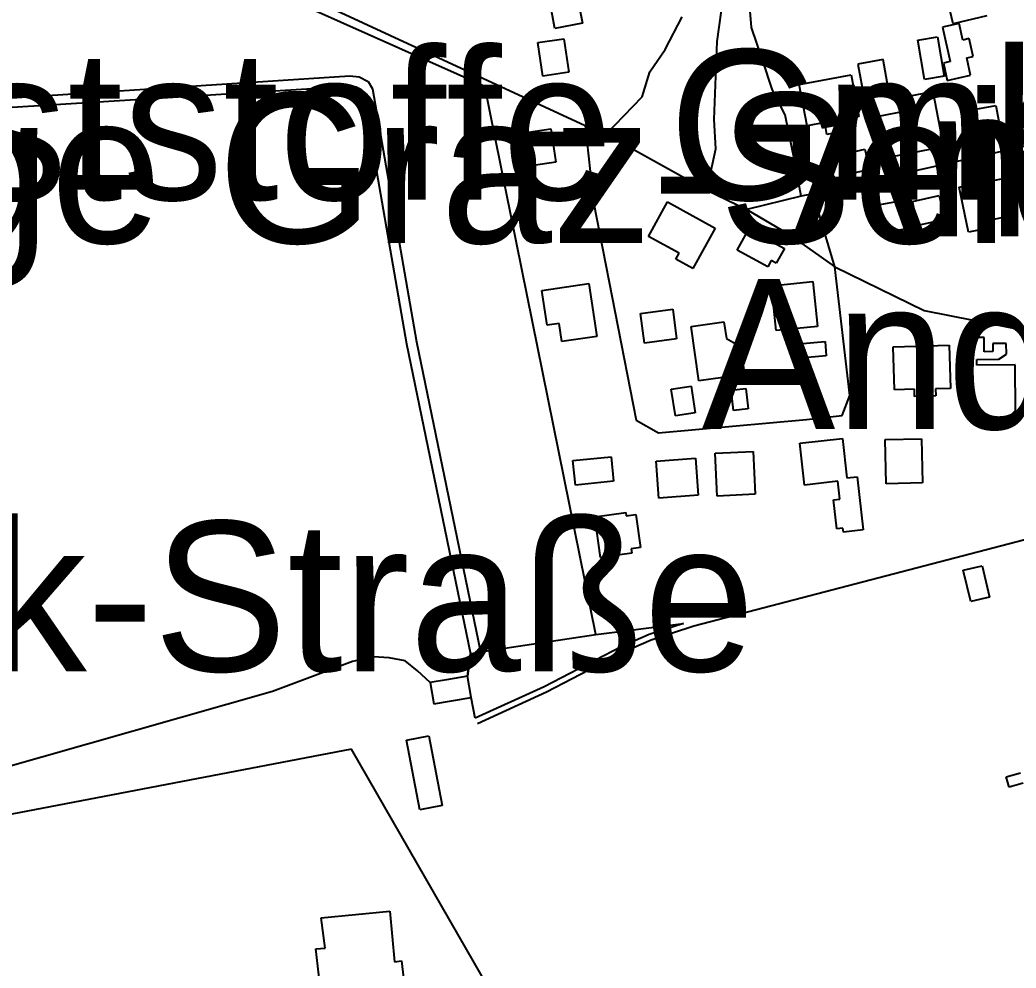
# Model space of a CAD drawing. Extents: x -3657 to 4700, y -7332 to 8131.
# Drawn here: x -1333.8 to -1045.3, y 1622.6 to 1897 of the extents above; entities that cross this region are included whole.
import ezdxf

# ---------------------------------------------------------------- set-up
doc = ezdxf.new("R2010")
doc.units = 0
for name, color, linetype in [('OSM_BUILDING_DETACHED', 9, 'CONTINUOUS'), ('OSM_BUILDING_GARAGE', 9, 'CONTINUOUS'), ('OSM_BUILDING_HOUSE', 9, 'CONTINUOUS'), ('OSM_BUILDING_YES', 9, 'CONTINUOUS'), ('OSM_HIGHWAY_LIVING_STREET', 8, 'CONTINUOUS'), ('OSM_HIGHWAY_PATH', 8, 'CONTINUOUS'), ('OSM_HIGHWAY_RESIDENTIAL', 8, 'CONTINUOUS'), ('OSM_LABELS', 8, 'CONTINUOUS'), ('OSM_LANDUSE_FARMLAND', 3, 'CONTINUOUS'), ('OSM_LANDUSE_MEADOW', 3, 'CONTINUOUS'), ('OSM_LANDUSE_QUARRY', 3, 'CONTINUOUS')]:
    doc.layers.add(name, color=color, linetype=linetype)

msp = doc.modelspace()

# ---------------------------------------------------------------- linework, layer by layer
at = {"layer": 'OSM_BUILDING_DETACHED'}
for p, q in [((-1191.023388, 1863.820895), (-1179.965243, 1865.45546)), ((-1189.597509, 1854.213653), (-1191.023388, 1863.820895)), ((-1179.965243, 1865.45546), (-1178.539364, 1855.848218)), ((-1178.539364, 1855.848218), (-1189.597509, 1854.213653))]:
    msp.add_line(p, q, dxfattribs=at)
at = {"layer": 'OSM_BUILDING_GARAGE'}
for p, q in [((-1108.178316, 1803.186301), (-1100.593855, 1803.87571)), ((-1107.814262, 1799.094328), (-1108.178316, 1803.186301)), ((-1100.593855, 1803.87571), (-1100.229801, 1799.772617)), ((-1100.229801, 1799.772617), (-1107.814262, 1799.094328)), ((-1145.099474, 1790.154256), (-1139.358037, 1791.021576)), ((-1143.931467, 1782.426208), (-1145.099474, 1790.154256)), ((-1139.358037, 1791.021576), (-1138.182445, 1783.293529)), ((-1138.182445, 1783.293529), (-1143.931467, 1782.426208))]:
    msp.add_line(p, q, dxfattribs=at)
at = {"layer": 'OSM_BUILDING_HOUSE'}
for p, q in [((-1076.922751, 1874.829192), (-1069.40655, 1876.296965)), ((-1069.40655, 1876.296965), (-1066.258998, 1860.296015)), ((-1076.141552, 1870.859533), (-1076.922751, 1874.829192)), ((-1086.024105, 1868.913622), (-1076.141552, 1870.859533)), ((-1060.077662, 1870.559307), (-1051.143167, 1872.204992)), ((-1058.462172, 1861.774908), (-1060.077662, 1870.559307)), ((-1051.143167, 1872.204992), (-1049.520092, 1863.420593)), ((-1083.657753, 1856.871212), (-1086.024105, 1868.913622)), ((-1049.520092, 1863.420593), (-1058.462172, 1861.774908)), ((-1066.258998, 1860.296015), (-1083.657753, 1856.871212)), ((-1061.693153, 1848.531592), (-1048.503774, 1851.20027)), ((-1048.503774, 1851.20027), (-1046.296696, 1840.336526)), ((-1059.061345, 1835.544025), (-1061.693153, 1848.531592)), ((-1151.690371, 1834.332), (-1146.191637, 1844.328424)), ((-1146.191637, 1844.328424), (-1132.372748, 1836.73381)), ((-1085.151892, 1843.449984), (-1076.558697, 1845.040071)), ((-1076.558697, 1845.040071), (-1075.049389, 1836.878364)), ((-1083.642584, 1835.288276), (-1085.151892, 1843.449984)), ((-1046.296696, 1840.336526), (-1052.660059, 1839.046665)), ((-1052.660059, 1839.046665), (-1052.227745, 1836.922842)), ((-1132.372748, 1836.73381), (-1138.834709, 1824.991626)), ((-1075.049389, 1836.878364), (-1083.642584, 1835.288276)), ((-1052.227745, 1836.922842), (-1059.061345, 1835.544025)), ((-1142.839305, 1829.472782), (-1151.690371, 1834.332)), ((-1143.802531, 1827.715902), (-1142.839305, 1829.472782)), ((-1138.834709, 1824.991626), (-1143.802531, 1827.715902)), ((-1182.589467, 1818.631276), (-1168.975359, 1820.655024)), ((-1168.975359, 1820.655024), (-1166.70002, 1805.376841)), ((-1116.058572, 1820.065691), (-1104.082707, 1821.299955)), ((-1104.082707, 1821.299955), (-1102.740258, 1808.279029)), ((-1181.102912, 1808.623733), (-1182.589467, 1818.631276)), ((-1114.716122, 1807.044765), (-1116.058572, 1820.065691)), ((-1177.568553, 1809.146349), (-1181.102912, 1808.623733)), ((-1176.787354, 1803.87571), (-1177.568553, 1809.146349)), ((-1102.740258, 1808.279029), (-1114.716122, 1807.044765)), ((-1166.70002, 1805.376841), (-1176.787354, 1803.87571)), ((-1080.843918, 1802.374578), (-1064.628339, 1802.841597)), ((-1080.479863, 1789.898507), (-1080.843918, 1802.374578)), ((-1064.628339, 1802.841597), (-1064.271869, 1790.343287)), ((-1074.708088, 1790.0653), (-1080.479863, 1789.898507)), ((-1074.647413, 1787.997074), (-1074.708088, 1790.0653)), ((-1064.271869, 1790.343287), (-1068.572259, 1790.220973)), ((-1068.572259, 1790.220973), (-1068.511583, 1788.174986)), ((-1068.511583, 1788.174986), (-1074.647413, 1787.997074))]:
    msp.add_line(p, q, dxfattribs=at)
at = {"layer": 'OSM_BUILDING_YES'}
for p, q in [((-1172.68416, 1905.463395), (-1170.871474, 1896.056304)), ((-1178.804821, 1894.521814), (-1180.617507, 1903.940024)), ((-1063.505839, 1895.845033), (-1065.068238, 1902.361056)), ((-1170.871474, 1896.056304), (-1178.804821, 1894.521814)), ((-1061.753828, 1895.92287), (-1066.592715, 1894.844279)), ((-1053.744637, 1898.180127), (-1063.505839, 1895.845033)), ((-1060.692004, 1891.152607), (-1061.753828, 1895.92287)), ((-1066.592715, 1894.844279), (-1064.385636, 1884.925692)), ((-1183.772643, 1890.418721), (-1176.218519, 1891.53067)), ((-1182.346764, 1880.755882), (-1183.772643, 1890.418721)), ((-1176.218519, 1891.53067), (-1174.79264, 1881.867831)), ((-1073.744862, 1891.10813), (-1068.011009, 1892.097764)), ((-1071.795655, 1879.766247), (-1073.744862, 1891.10813)), ((-1068.011009, 1892.097764), (-1066.061802, 1880.744762)), ((-1058.811057, 1891.575148), (-1060.692004, 1891.152607)), ((-1057.665804, 1886.449062), (-1058.811057, 1891.575148)), ((-1083.786689, 1885.537264), (-1091.08294, 1884.202925)), ((-1091.08294, 1884.202925), (-1089.270254, 1874.328815)), ((-1081.966418, 1875.674274), (-1083.786689, 1885.537264)), ((-1064.385636, 1884.925692), (-1066.281752, 1884.503151)), ((-1066.281752, 1884.503151), (-1065.166836, 1879.499379)), ((-1059.539166, 1886.037641), (-1057.665804, 1886.449062)), ((-1058.42425, 1880.989391), (-1059.539166, 1886.037641)), ((-1174.79264, 1881.867831), (-1182.346764, 1880.755882)), ((-1108.041796, 1878.309593), (-1093.024563, 1881.122825)), ((-1093.024563, 1881.122825), (-1090.756809, 1869.047056)), ((-1065.166836, 1879.499379), (-1058.42425, 1880.989391)), ((-1105.796795, 1866.3339), (-1108.041796, 1878.309593)), ((-1066.061802, 1880.744762), (-1071.795655, 1879.766247)), ((-1089.270254, 1874.328815), (-1081.966418, 1875.674274)), ((-1100.684868, 1867.290176), (-1105.796795, 1866.3339)), ((-1100.040189, 1863.843134), (-1100.684868, 1867.290176)), ((-1090.756809, 1869.047056), (-1095.049614, 1868.246453)), ((-1095.049614, 1868.246453), (-1094.427688, 1864.899485)), ((-1094.427688, 1864.899485), (-1100.040189, 1863.843134)), ((-1096.179698, 1857.972041), (-1089.04272, 1859.606607)), ((-1094.829664, 1852.07871), (-1096.179698, 1857.972041)), ((-1089.04272, 1859.606607), (-1087.700271, 1853.713276)), ((-1087.700271, 1853.713276), (-1094.829664, 1852.07871)), ((-1075.284507, 1844.472977), (-1067.578695, 1846.196499)), ((-1073.729693, 1837.478816), (-1075.284507, 1844.472977)), ((-1067.578695, 1846.196499), (-1066.016296, 1839.191218)), ((-1066.016296, 1839.191218), (-1073.729693, 1837.478816)), ((-1125.994216, 1830.351222), (-1122.672222, 1836.444704)), ((-1122.672222, 1836.444704), (-1112.372523, 1830.851599)), ((-1117.181072, 1825.55872), (-1125.994216, 1830.351222)), ((-1112.372523, 1830.851599), (-1114.700953, 1826.581714)), ((-1116.179923, 1827.382317), (-1117.181072, 1825.55872)), ((-1114.700953, 1826.581714), (-1116.179923, 1827.382317)), ((-1153.980879, 1812.015178), (-1144.697498, 1813.227203)), ((-1152.858378, 1803.442049), (-1153.980879, 1812.015178)), ((-1144.697498, 1813.227203), (-1143.574998, 1804.654074)), ((-1139.388375, 1808.223431), (-1129.847122, 1809.580009)), ((-1129.847122, 1809.580009), (-1129.164521, 1804.765269)), ((-1137.158543, 1792.511588), (-1139.388375, 1808.223431)), ((-1143.574998, 1804.654074), (-1152.858378, 1803.442049)), ((-1129.164521, 1804.765269), (-1125.076496, 1802.430176)), ((-1054.503083, 1805.098854), (-1060.949875, 1805.032137)), ((-1060.949875, 1805.032137), (-1060.805771, 1792.289198)), ((-1054.457576, 1800.940163), (-1054.503083, 1805.098854)), ((-1048.109382, 1803.353093), (-1052.022964, 1803.308615)), ((-1052.022964, 1803.308615), (-1051.992627, 1800.973522)), ((-1048.07146, 1800.206277), (-1048.109382, 1803.353093)), ((-1125.076496, 1802.430176), (-1123.931243, 1794.379663)), ((-1051.992627, 1800.973522), (-1054.457576, 1800.940163)), ((-1056.641901, 1798.738504), (-1050.293707, 1798.805221)), ((-1056.626732, 1797.014983), (-1056.641901, 1798.738504)), ((-1050.293707, 1798.805221), (-1048.07146, 1800.206277)), ((-1045.530665, 1797.137297), (-1056.626732, 1797.014983)), ((-1045.386561, 1783.971818), (-1045.530665, 1797.137297)), ((-1123.931243, 1794.379663), (-1137.158543, 1792.511588)), ((-1060.805771, 1792.289198), (-1058.682121, 1792.311437)), ((-1058.682121, 1792.311437), (-1058.591108, 1784.327641)), ((-1127.731058, 1789.854029), (-1123.498928, 1790.28769)), ((-1127.116716, 1783.949579), (-1127.731058, 1789.854029)), ((-1123.498928, 1790.28769), (-1122.884587, 1784.394358)), ((-1122.884587, 1784.394358), (-1127.116716, 1783.949579)), ((-1058.591108, 1784.327641), (-1054.154198, 1779.53514)), ((-1049.709704, 1779.53514), (-1045.386561, 1783.971818)), ((-1054.154198, 1779.53514), (-1049.709704, 1779.53514)), ((-1107.91286, 1774.475771), (-1095.504681, 1775.843469)), ((-1106.577995, 1762.366643), (-1107.91286, 1774.475771)), ((-1095.504681, 1775.843469), (-1094.245661, 1764.41263)), ((-1083.172347, 1775.509884), (-1072.629946, 1775.765632)), ((-1082.868969, 1762.700228), (-1083.172347, 1775.509884)), ((-1072.629946, 1775.765632), (-1072.318983, 1762.955977)), ((-1132.403086, 1771.551344), (-1121.443539, 1772.08508)), ((-1131.796329, 1759.141991), (-1132.403086, 1771.551344)), ((-1121.443539, 1772.08508), (-1120.836782, 1759.675726)), ((-1173.60188, 1769.416402), (-1162.513398, 1770.528351)), ((-1172.888941, 1762.366643), (-1173.60188, 1769.416402)), ((-1162.513398, 1770.528351), (-1161.800458, 1763.478593)), ((-1149.490877, 1769.316326), (-1138.099016, 1770.128049)), ((-1148.732431, 1758.597135), (-1149.490877, 1769.316326)), ((-1138.099016, 1770.128049), (-1137.332986, 1759.408858)), ((-1161.800458, 1763.478593), (-1172.888941, 1762.366643)), ((-1096.854715, 1763.434115), (-1106.577995, 1762.366643)), ((-1096.278296, 1758.263551), (-1096.854715, 1763.434115)), ((-1094.245661, 1764.41263), (-1091.242214, 1764.735095)), ((-1091.242214, 1764.735095), (-1089.550879, 1749.390196)), ((-1072.318983, 1762.955977), (-1082.868969, 1762.700228)), ((-1137.332986, 1759.408858), (-1148.732431, 1758.597135)), ((-1120.836782, 1759.675726), (-1131.796329, 1759.141991)), ((-1098.136489, 1758.05228), (-1096.278296, 1758.263551)), ((-1097.211185, 1749.690422), (-1098.136489, 1758.05228)), ((-1167.284024, 1753.159704), (-1158.281268, 1754.449565)), ((-1158.281268, 1754.449565), (-1158.144748, 1753.471049)), ((-1165.585104, 1741.361922), (-1167.284024, 1753.159704)), ((-1158.144748, 1753.471049), (-1155.421926, 1753.860232)), ((-1155.421926, 1753.860232), (-1154.049139, 1744.308587)), ((-1095.406083, 1749.890573), (-1097.211185, 1749.690422)), ((-1095.284732, 1748.767504), (-1095.406083, 1749.890573)), ((-1089.550879, 1749.390196), (-1095.284732, 1748.767504)), ((-1156.559595, 1742.651783), (-1165.585104, 1741.361922)), ((-1154.049139, 1744.308587), (-1156.741622, 1743.919405)), ((-1156.741622, 1743.919405), (-1156.559595, 1742.651783)), ((-1060.555483, 1737.692489), (-1055.071918, 1738.99347)), ((-1058.401496, 1728.630103), (-1060.555483, 1737.692489)), ((-1055.071918, 1738.99347), (-1052.917931, 1729.931083)), ((-1052.917931, 1729.931083), (-1058.401496, 1728.630103)), ((-1210.21966, 1705.968577), (-1214.899272, 1705.179093)), ((-1214.899272, 1705.179093), (-1213.860201, 1699.007774)), ((-1204.091415, 1706.99157), (-1210.21966, 1705.968577)), ((-1203.059928, 1700.820252), (-1204.091415, 1706.99157)), ((-1213.860201, 1699.007774), (-1203.059928, 1700.820252)), ((-1221.839054, 1688.477615), (-1215.369509, 1689.734117)), ((-1217.910303, 1668.340213), (-1221.839054, 1688.477615)), ((-1215.369509, 1689.734117), (-1211.448342, 1669.596716)), ((-1048.086629, 1677.891858), (-1043.99102, 1679.026046)), ((-1047.267507, 1674.945192), (-1048.086629, 1677.891858)), ((-1043.179482, 1676.07938), (-1047.267507, 1674.945192)), ((-1211.448342, 1669.596716), (-1217.910303, 1668.340213)), ((-1246.496138, 1637.08332), (-1226.655187, 1639.018111)), ((-1226.655187, 1639.018111), (-1225.236893, 1624.373739)), ((-1245.373638, 1628.332279), (-1246.496138, 1637.08332)), ((-1248.020615, 1628.132128), (-1245.373638, 1628.332279)), ((-1243.492692, 1587.679414), (-1248.020615, 1628.132128)), ((-1225.236893, 1624.373739), (-1223.196673, 1624.673966)), ((-1223.196673, 1624.673966), (-1219.131402, 1590.003388))]:
    msp.add_line(p, q, dxfattribs=at)
at = {"layer": 'OSM_HIGHWAY_LIVING_STREET'}
for p, q in [((-1097.719344, 1825.480884), (-1071.848746, 1812.84914)), ((-1071.848746, 1812.84914), (-1042.011475, 1806.989168))]:
    msp.add_line(p, q, dxfattribs=at)
at = {"layer": 'OSM_HIGHWAY_PATH'}
for p, q in [((-1131.834251, 1890.752306), (-1129.67268, 1905.908174)), ((-1121.928945, 1894.777562), (-1122.56604, 1903.050465)), ((-1146.912161, 1888.47281), (-1141.944338, 1897.90214)), ((-1118.743471, 1885.470547), (-1121.928945, 1894.777562)), ((-1132.729218, 1868.168616), (-1131.834251, 1890.752306)), ((-1151.371824, 1881.967907), (-1146.912161, 1888.47281)), ((-1115.815869, 1876.686148), (-1118.743471, 1885.470547)), ((-1153.54098, 1874.706878), (-1151.371824, 1881.967907)), ((-1112.114652, 1869.547433), (-1115.815869, 1876.686148)), ((-1163.924107, 1863.943209), (-1153.54098, 1874.706878)), ((-1109.444921, 1856.292998), (-1112.114652, 1869.547433)), ((-1132.167968, 1859.628846), (-1132.729218, 1868.168616)), ((-1134.792191, 1847.730989), (-1132.167968, 1859.628846)), ((-1107.457792, 1845.974109), (-1109.444921, 1856.292998))]:
    msp.add_line(p, q, dxfattribs=at)
at = {"layer": 'OSM_HIGHWAY_RESIDENTIAL'}
for p, q in [((-1273.610588, 1914.33675), (-1170.08269, 1866.456214)), ((-1000.547225, 1869.947735), (-1104.0372, 1846.663517)), ((-1170.08269, 1866.456214), (-1163.924107, 1863.943209)), ((-1170.08269, 1866.456214), (-1167.678416, 1844.19499)), ((-1163.924107, 1863.943209), (-1134.792191, 1847.730989)), ((-1134.792191, 1847.730989), (-1123.248641, 1842.115645)), ((-1104.0372, 1846.663517), (-1107.457792, 1845.974109)), ((-1097.719344, 1825.480884), (-1104.0372, 1846.663517)), ((-1167.678416, 1844.19499), (-1159.59338, 1803.286376)), ((-1107.457792, 1845.974109), (-1123.248641, 1842.115645)), ((-1123.248641, 1842.115645), (-1111.257608, 1835.099245)), ((-1111.257608, 1835.099245), (-1097.719344, 1825.480884)), ((-1093.434123, 1788.230583), (-1097.719344, 1825.480884)), ((-1159.59338, 1803.286376), (-1155.277821, 1781.091869)), ((-1095.641202, 1782.470686), (-1093.434123, 1788.230583)), ((-1155.277821, 1781.091869), (-1148.81586, 1777.500273)), ((-1148.81586, 1777.500273), (-1105.910562, 1781.325378)), ((-1105.910562, 1781.325378), (-1095.641202, 1782.470686)), ((-1138.554084, 1721.569225), (-1032.568821, 1749.30124)), ((-1150.916756, 1717.555088), (-1138.554084, 1721.569225)), ((-1158.956285, 1714.096926), (-1150.916756, 1717.555088)), ((-1181.231848, 1702.510414), (-1158.956285, 1714.096926)), ((-1201.269995, 1693.359072), (-1181.231848, 1702.510414))]:
    msp.add_line(p, q, dxfattribs=at)
at = {"layer": 'OSM_LANDUSE_FARMLAND'}
for p, q in [((-1199.062917, 1877.698021), (-1276.758139, 1912.390838)), ((-1600.561548, 1857.416067), (-1238.1684, 1880.78924)), ((-1238.1684, 1880.78924), (-1235.460747, 1880.544611)), ((-1235.460747, 1880.544611), (-1232.942706, 1879.154675)), ((-1232.942706, 1879.154675), (-1231.668516, 1877.06421)), ((-1231.668516, 1877.06421), (-1218.87353, 1803.797873)), ((-1166.995814, 1719.089578), (-1199.062917, 1877.698021)), ((-1218.87353, 1803.797873), (-1200.367444, 1714.130284)), ((-1200.367444, 1714.130284), (-1166.995814, 1719.089578))]:
    msp.add_line(p, q, dxfattribs=at)
at = {"layer": 'OSM_LANDUSE_MEADOW'}
for p, q in [((-1605.81758, 1854.891942), (-1238.213906, 1877.842575)), ((-1238.213906, 1877.842575), (-1236.348129, 1877.664663)), ((-1236.348129, 1877.664663), (-1235.058771, 1876.953015)), ((-1235.058771, 1876.953015), (-1234.474767, 1876.007858)), ((-1234.474767, 1876.007858), (-1221.770794, 1803.241898)), ((-1221.770794, 1803.241898), (-1203.257124, 1713.540951)), ((-1166.995814, 1719.089578), (-1141.618206, 1722.291992)), ((-1141.618206, 1722.291992), (-1151.493175, 1719.089578)), ((-1200.367444, 1714.130284), (-1166.995814, 1719.089578)), ((-1151.493175, 1719.089578), (-1159.654056, 1715.575818)), ((-1203.257124, 1713.540951), (-1201.982934, 1713.796699)), ((-1201.982934, 1713.796699), (-1200.367444, 1714.130284)), ((-1159.654056, 1715.575818), (-1181.944788, 1703.978187)), ((-1237.478214, 1711.250336), (-1260.572899, 1702.61049)), ((-1231.372722, 1712.673631), (-1237.478214, 1711.250336)), ((-1226.799292, 1712.373404), (-1231.372722, 1712.673631)), ((-1222.218277, 1711.450487), (-1226.799292, 1712.373404)), ((-1218.562567, 1708.603896), (-1222.218277, 1711.450487)), ((-1203.257124, 1713.540951), (-1204.091415, 1706.99157)), ((-1204.091415, 1706.99157), (-1203.257124, 1713.540951)), ((-1214.899272, 1705.179093), (-1218.562567, 1708.603896)), ((-1210.21966, 1705.968577), (-1214.899272, 1705.179093)), ((-1204.091415, 1706.99157), (-1210.21966, 1705.968577)), ((-1203.059928, 1700.820252), (-1204.091415, 1706.99157)), ((-1260.572899, 1702.61049), (-1355.166301, 1675.768035)), ((-1181.944788, 1703.978187), (-1201.945012, 1694.837964)), ((-1201.945012, 1694.837964), (-1203.059928, 1700.820252))]:
    msp.add_line(p, q, dxfattribs=at)
at = {"layer": 'OSM_LANDUSE_QUARRY'}
for p, q in [((-1237.758839, 1685.864534), (-1580.447557, 1620.381842)), ((-1185.881123, 1595.896719), (-1237.758839, 1685.864534))]:
    msp.add_line(p, q, dxfattribs=at)

# ---------------------------------------------------------------- texts
at = {"layer": 'OSM_LABELS'}
for s, p in [('HOSTRA Gummi u Kunststoffe GmbH', (-1962.113511, 1844.917757)), ('Easy Storage Graz-Seiersberg', (-1641.177287, 1832.395818)), ('Am Waldrain', (-1110.1513, 1834.313261)), ('Andreas-Hofer-Gasse', (-1136.323554, 1778.613991)), ('Josef Pock-Straße', (-1598.404376, 1708.468518))]:
    msp.add_text(s, height=43.418293, dxfattribs=at).set_placement(p)

doc.saveas('drawing.dxf')
